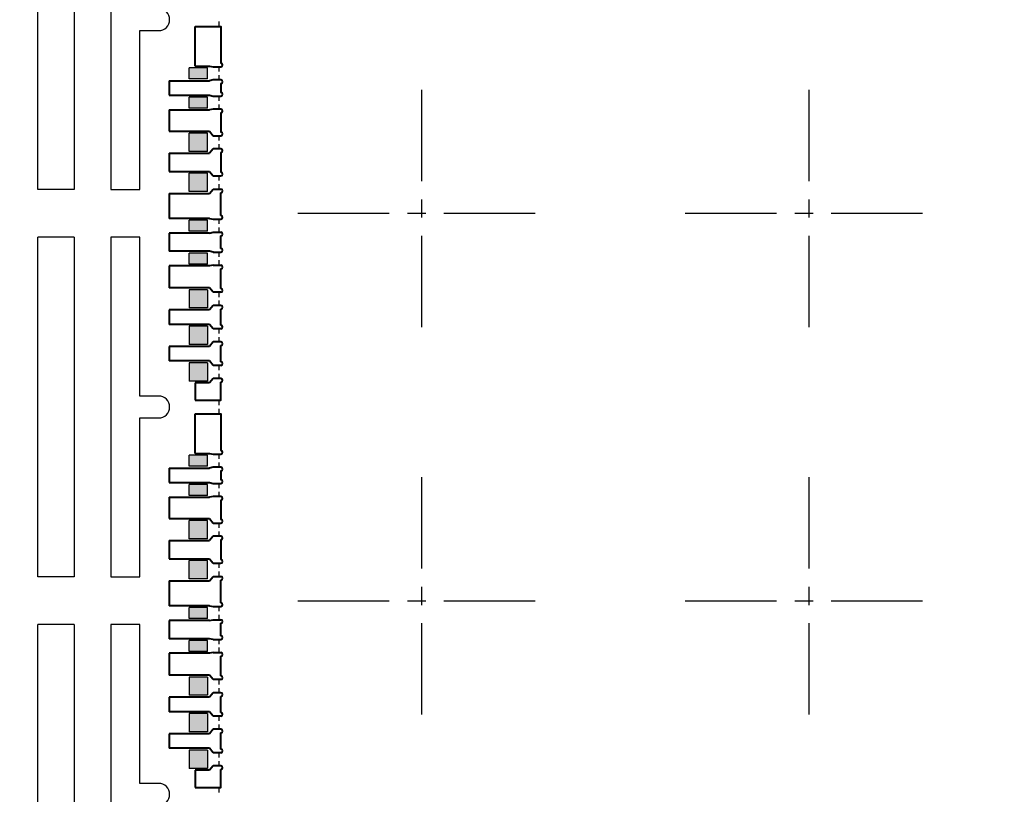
# Model space of a CAD drawing. Header units: millimetres. Extents: x 4066 to 4192, y 1600 to 1759.
# Drawn here: x 4095.1 to 4108.54, y 1713.52 to 1724.12 of the extents above; entities that cross this region are included whole.
import ezdxf

# ---------------------------------------------------------------- set-up
doc = ezdxf.new("R2010")
doc.units = ezdxf.units.MM
doc.linetypes.add('CENTER', pattern=[2, 1.25, -0.25, 0.25, -0.25])
doc.linetypes.add('HIDDEN', pattern=[0.375, 0.25, -0.125])
for name, color, linetype in [('1', 7, 'Continuous'), ('1D', 4, 'Continuous'), ('中心线', 1, 'CENTER')]:
    doc.layers.add(name, color=color, linetype=linetype)
doc.layers.add('AM_8', color=3, linetype='Continuous', lineweight=15)
doc.layers.add('标注线', color=3, linetype='Continuous', lineweight=18)
doc.styles.get("Standard").update_dxf_attribs({"font": 'SimSun.ttf'})
doc.dimstyles.new('ISO-25', dxfattribs={"dimtxt": 0.1, "dimasz": 0.08, "dimexe": 0.015, "dimexo": 0.015, "dimgap": 0.02, "dimtad": 0, "dimzin": 1, "dimdsep": 46, "dimtxsty": 'Standard', "dimcen": 0.1, "dimadec": 0, "dimazin": 0, "dimtfac": 1, "dimtmove": 0, "dimatfit": 3, "dimfxl": 1, "dimarcsym": 0})

# ---------------------------------------------------------------- blocks, each defined once
blk = doc.blocks.new('*D39')
at = {"layer": 'Defpoints', "color": 0, "transparency": 16777216}
for p in [(4129.593, 1745.709), (4094.843, 1673.221), (4096.641, 1661.293)]:
    blk.add_point(p, dxfattribs=at)
at = {"layer": '标注线', "color": 0, "lineweight": 5, "transparency": 16777216}
for p, q in [((4094.843, 1673.206), (4094.843, 1665.293)), ((4094.843, 1665.293), (4096.641, 1663.293)), ((4096.641, 1663.293), (4096.641, 1661.293))]:
    blk.add_line(p, q, dxfattribs=at)
at = {"layer": '标注线', "color": 0, "lineweight": 5, "transparency": 16777216, "insert": (4096.641, 1658.896), "char_height": 1.15, "attachment_point": 5, "rotation": 90}
blk.add_mtext('34.750', dxfattribs=at)

msp = doc.modelspace()

# ---------------------------------------------------------------- hatches: boundary and pattern name
at = {"layer": 'AM_8', "linetype": 'ByBlock'}
h = msp.add_hatch(dxfattribs=at)
h.set_pattern_fill('GLASS', color=3, scale=0.002)
h.set_pattern_definition([(236.3099, (0.03048, 42.43556), (-0.050800067793, -0.101599977535), [0.018316194, -0.1648457968]), (236.3099, (0.031496, 42.432512), (-0.050800067793, -0.101599977535), [0.0109897164, -0.1721722744]), (236.3099, (0.0254, 42.432512), (-0.050800067793, -0.101599977535), [0.0109897164, -0.1721722744])])
h.paths.add_polyline_path([(4097.4181, 1722.3189), (4097.4181, 1722.5689), (4097.6681, 1722.5689), (4097.6681, 1722.3189)])
h.paths.add_polyline_path([(4097.4181, 1721.7689), (4097.4181, 1722.0189), (4097.6681, 1722.0189), (4097.6681, 1721.7689)])
h.paths.add_polyline_path([(4097.4181, 1720.4264), (4097.4181, 1720.1764), (4097.6681, 1720.1764), (4097.6681, 1720.4264)])
h.paths.add_polyline_path([(4097.4181, 1719.9264), (4097.4181, 1719.6764), (4097.6681, 1719.6764), (4097.6681, 1719.9264)])
h.paths.add_polyline_path([(4097.4181, 1719.4264), (4097.4181, 1719.1764), (4097.6681, 1719.1764), (4097.6681, 1719.4264)])
h.paths.add_polyline_path([(4097.4181, 1723.3114), (4097.4181, 1723.4614), (4097.6681, 1723.4614), (4097.6681, 1723.3114)])
h.paths.add_polyline_path([(4097.4181, 1722.9114), (4097.4181, 1723.0614), (4097.6681, 1723.0614), (4097.6681, 1722.9114)])
h.paths.add_polyline_path([(4097.4181, 1720.7764), (4097.4181, 1720.9264), (4097.6681, 1720.9264), (4097.6681, 1720.7764)])
h.paths.add_polyline_path([(4097.4181, 1721.2264), (4097.4181, 1721.3764), (4097.6681, 1721.3764), (4097.6681, 1721.2264)])
h = msp.add_hatch(dxfattribs=at)
h.set_pattern_fill('GLASS', color=3, scale=0.002)
h.set_pattern_definition([(236.3099, (0.03048, 37.13556), (-0.050800067793, -0.101599977535), [0.018316194, -0.1648457968]), (236.3099, (0.031496, 37.132512), (-0.050800067793, -0.101599977535), [0.0109897164, -0.1721722744]), (236.3099, (0.0254, 37.132512), (-0.050800067793, -0.101599977535), [0.0109897164, -0.1721722744])])
h.paths.add_polyline_path([(4097.4181, 1717.0189), (4097.4181, 1717.2689), (4097.6681, 1717.2689), (4097.6681, 1717.0189)])
h.paths.add_polyline_path([(4097.4181, 1716.4689), (4097.4181, 1716.7189), (4097.6681, 1716.7189), (4097.6681, 1716.4689)])
h.paths.add_polyline_path([(4097.4181, 1715.1264), (4097.4181, 1714.8764), (4097.6681, 1714.8764), (4097.6681, 1715.1264)])
h.paths.add_polyline_path([(4097.4181, 1714.6264), (4097.4181, 1714.3764), (4097.6681, 1714.3764), (4097.6681, 1714.6264)])
h.paths.add_polyline_path([(4097.4181, 1714.1264), (4097.4181, 1713.8764), (4097.6681, 1713.8764), (4097.6681, 1714.1264)])
h.paths.add_polyline_path([(4097.4181, 1718.0114), (4097.4181, 1718.1614), (4097.6681, 1718.1614), (4097.6681, 1718.0114)])
h.paths.add_polyline_path([(4097.4181, 1717.6114), (4097.4181, 1717.7614), (4097.6681, 1717.7614), (4097.6681, 1717.6114)])
h.paths.add_polyline_path([(4097.4181, 1715.4764), (4097.4181, 1715.6264), (4097.6681, 1715.6264), (4097.6681, 1715.4764)])
h.paths.add_polyline_path([(4097.4181, 1715.9264), (4097.4181, 1716.0764), (4097.6681, 1716.0764), (4097.6681, 1715.9264)])

# ---------------------------------------------------------------- linework, layer by layer
at = {"color": 0}
for p, q in [((4097.4981, 1723.4864, 0.0291), (4097.4981, 1724.0264, 0.0291)), ((4097.4981, 1723.4864, 0.0291), (4097.6931, 1723.4864, 0.0291)), ((4097.6931, 1723.4864, 0.0291), (4097.7431, 1723.4764, 0.0291)), ((4097.7431, 1723.4764, 0.0291), (4097.8481, 1723.4764, 0.0291)), ((4097.1431, 1723.2864, 0.0291), (4097.1431, 1723.0864, 0.0291)), ((4097.1431, 1723.2864, 0.0291), (4097.6931, 1723.2864, 0.0291)), ((4097.7431, 1723.2964, 0.0291), (4097.6931, 1723.2864, 0.0291)), ((4097.8481, 1723.2964, 0.0291), (4097.7431, 1723.2964, 0.0291)), ((4097.1431, 1723.0864, 0.0291), (4097.6931, 1723.0864, 0.0291)), ((4097.6931, 1723.0864, 0.0291), (4097.7431, 1723.0764, 0.0291)), ((4097.7431, 1723.0764, 0.0291), (4097.8481, 1723.0764, 0.0291)), ((4097.1431, 1722.8864, 0.0291), (4097.1431, 1722.5939, 0.0291)), ((4097.1431, 1722.8864, 0.0291), (4097.6931, 1722.8864, 0.0291)), ((4097.7431, 1722.8964, 0.0291), (4097.6931, 1722.8864, 0.0291)), ((4097.8481, 1722.8964, 0.0291), (4097.7431, 1722.8964, 0.0291)), ((4097.1431, 1722.5939, 0.0291), (4097.6931, 1722.5939, 0.0291)), ((4097.6931, 1722.5939, 0.0291), (4097.7431, 1722.5339, 0.0291)), ((4097.7431, 1722.5339, 0.0291), (4097.8481, 1722.5339, 0.0291)), ((4097.1431, 1722.2939, 0.0291), (4097.1431, 1722.0439, 0.0291)), ((4097.1431, 1722.2939, 0.0291), (4097.6931, 1722.2939, 0.0291)), ((4097.7431, 1722.3539, 0.0291), (4097.6931, 1722.2939, 0.0291)), ((4097.8481, 1722.3539, 0.0291), (4097.7431, 1722.3539, 0.0291)), ((4097.1431, 1722.0439, 0.0291), (4097.6931, 1722.0439, 0.0291)), ((4097.6931, 1722.0439, 0.0291), (4097.7431, 1721.9839, 0.0291)), ((4097.7431, 1721.9839, 0.0291), (4097.8481, 1721.9839, 0.0291)), ((4097.1431, 1721.7439, 0.0291), (4097.1431, 1721.4014, 0.0291)), ((4097.1431, 1721.7439, 0.0291), (4097.6931, 1721.7439, 0.0291)), ((4097.6931, 1721.7439, 0.0291), (4097.7431, 1721.8039, 0.0291)), ((4097.7431, 1721.8039, 0.0291), (4097.8481, 1721.8039, 0.0291)), ((4097.6931, 1721.4014, 0.0291), (4097.7431, 1721.3914, 0.0291)), ((4097.7431, 1721.3914, 0.0291), (4097.8481, 1721.3914, 0.0291)), ((4097.1431, 1721.2014, 0.0291), (4097.1431, 1720.9514, 0.0291)), ((4097.6931, 1721.2014, 0.0291), (4097.7431, 1721.2114, 0.0291)), ((4097.7431, 1721.2114, 0.0291), (4097.8481, 1721.2114, 0.0291)), ((4097.7431, 1720.9414, 0.0291), (4097.6931, 1720.9514, 0.0291)), ((4097.7431, 1720.9414, 0.0291), (4097.8481, 1720.9414, 0.0291)), ((4097.1431, 1720.7514, 0.0291), (4097.1431, 1720.4514, 0.0291)), ((4097.7431, 1720.7614, 0.0291), (4097.6931, 1720.7514, 0.0291)), ((4097.7431, 1720.7614, 0.0291), (4097.8481, 1720.7614, 0.0291)), ((4097.7431, 1720.3914, 0.0291), (4097.6931, 1720.4514, 0.0291)), ((4097.8481, 1720.3914, 0.0291), (4097.7431, 1720.3914, 0.0291)), ((4097.7431, 1720.2114, 0.0291), (4097.6931, 1720.1514, 0.0291)), ((4097.8481, 1720.2114, 0.0291), (4097.7431, 1720.2114, 0.0291)), ((4097.1431, 1720.1514, 0.0291), (4097.1431, 1719.9514, 0.0291)), ((4097.7431, 1719.8914, 0.0291), (4097.6931, 1719.9514, 0.0291)), ((4097.8481, 1719.8914, 0.0291), (4097.7431, 1719.8914, 0.0291)), ((4097.7431, 1719.7114, 0.0291), (4097.6931, 1719.6514, 0.0291)), ((4097.8481, 1719.7114, 0.0291), (4097.7431, 1719.7114, 0.0291)), ((4097.1431, 1719.6514, 0.0291), (4097.1431, 1719.4514, 0.0291)), ((4097.7431, 1719.3914, 0.0291), (4097.6931, 1719.4514, 0.0291)), ((4097.8481, 1719.3914, 0.0291), (4097.7431, 1719.3914, 0.0291)), ((4097.4981, 1719.1514, 0.0291), (4097.4981, 1718.9164, 0.0291)), ((4097.7431, 1719.2114, 0.0291), (4097.6931, 1719.1514, 0.0291)), ((4097.8481, 1719.2114, 0.0291), (4097.7431, 1719.2114, 0.0291)), ((4097.4981, 1718.1864, 0.0291), (4097.4981, 1718.7264, 0.0291)), ((4097.4981, 1718.1864, 0.0291), (4097.6931, 1718.1864, 0.0291)), ((4097.6931, 1718.1864, 0.0291), (4097.7431, 1718.1764, 0.0291)), ((4097.7431, 1718.1764, 0.0291), (4097.8481, 1718.1764, 0.0291)), ((4097.1431, 1717.9864, 0.0291), (4097.1431, 1717.7864, 0.0291)), ((4097.1431, 1717.9864, 0.0291), (4097.6931, 1717.9864, 0.0291)), ((4097.7431, 1717.9964, 0.0291), (4097.6931, 1717.9864, 0.0291)), ((4097.8481, 1717.9964, 0.0291), (4097.7431, 1717.9964, 0.0291)), ((4097.1431, 1717.7864, 0.0291), (4097.6931, 1717.7864, 0.0291)), ((4097.6931, 1717.7864, 0.0291), (4097.7431, 1717.7764, 0.0291)), ((4097.7431, 1717.7764, 0.0291), (4097.8481, 1717.7764, 0.0291)), ((4097.1431, 1717.5864, 0.0291), (4097.1431, 1717.2939, 0.0291)), ((4097.1431, 1717.5864, 0.0291), (4097.6931, 1717.5864, 0.0291)), ((4097.7431, 1717.5964, 0.0291), (4097.6931, 1717.5864, 0.0291)), ((4097.8481, 1717.5964, 0.0291), (4097.7431, 1717.5964, 0.0291)), ((4097.1431, 1717.2939, 0.0291), (4097.6931, 1717.2939, 0.0291)), ((4097.6931, 1717.2939, 0.0291), (4097.7431, 1717.2339, 0.0291)), ((4097.7431, 1717.2339, 0.0291), (4097.8481, 1717.2339, 0.0291)), ((4097.1431, 1716.9939, 0.0291), (4097.1431, 1716.7439, 0.0291)), ((4097.1431, 1716.9939, 0.0291), (4097.6931, 1716.9939, 0.0291)), ((4097.7431, 1717.0539, 0.0291), (4097.6931, 1716.9939, 0.0291)), ((4097.8481, 1717.0539, 0.0291), (4097.7431, 1717.0539, 0.0291)), ((4097.1431, 1716.7439, 0.0291), (4097.6931, 1716.7439, 0.0291)), ((4097.6931, 1716.7439, 0.0291), (4097.7431, 1716.6839, 0.0291)), ((4097.7431, 1716.6839, 0.0291), (4097.8481, 1716.6839, 0.0291)), ((4097.6931, 1716.4439, 0.0291), (4097.7431, 1716.5039, 0.0291)), ((4097.7431, 1716.5039, 0.0291), (4097.8481, 1716.5039, 0.0291)), ((4097.1431, 1716.4439, 0.0291), (4097.1431, 1716.1014, 0.0291)), ((4097.1431, 1716.4439, 0.0291), (4097.6931, 1716.4439, 0.0291)), ((4097.6931, 1716.1014, 0.0291), (4097.7431, 1716.0914, 0.0291)), ((4097.7431, 1716.0914, 0.0291), (4097.8481, 1716.0914, 0.0291)), ((4097.6931, 1715.9014, 0.0291), (4097.7431, 1715.9114, 0.0291)), ((4097.7431, 1715.9114, 0.0291), (4097.8481, 1715.9114, 0.0291)), ((4097.1431, 1715.9014, 0.0291), (4097.1431, 1715.6514, 0.0291)), ((4097.7431, 1715.6414, 0.0291), (4097.6931, 1715.6514, 0.0291)), ((4097.7431, 1715.6414, 0.0291), (4097.8481, 1715.6414, 0.0291)), ((4097.1431, 1715.4514, 0.0291), (4097.1431, 1715.1514, 0.0291)), ((4097.7431, 1715.4614, 0.0291), (4097.6931, 1715.4514, 0.0291)), ((4097.7431, 1715.4614, 0.0291), (4097.8481, 1715.4614, 0.0291)), ((4097.7431, 1715.0914, 0.0291), (4097.6931, 1715.1514, 0.0291)), ((4097.8481, 1715.0914, 0.0291), (4097.7431, 1715.0914, 0.0291)), ((4097.1431, 1714.8514, 0.0291), (4097.1431, 1714.6514, 0.0291)), ((4097.7431, 1714.9114, 0.0291), (4097.6931, 1714.8514, 0.0291)), ((4097.8481, 1714.9114, 0.0291), (4097.7431, 1714.9114, 0.0291)), ((4097.7431, 1714.5914, 0.0291), (4097.6931, 1714.6514, 0.0291)), ((4097.8481, 1714.5914, 0.0291), (4097.7431, 1714.5914, 0.0291)), ((4097.1431, 1714.3514, 0.0291), (4097.1431, 1714.1514, 0.0291)), ((4097.7431, 1714.4114, 0.0291), (4097.6931, 1714.3514, 0.0291)), ((4097.8481, 1714.4114, 0.0291), (4097.7431, 1714.4114, 0.0291)), ((4097.7431, 1714.0914, 0.0291), (4097.6931, 1714.1514, 0.0291)), ((4097.8481, 1714.0914, 0.0291), (4097.7431, 1714.0914, 0.0291)), ((4097.7431, 1713.9114, 0.0291), (4097.6931, 1713.8514, 0.0291)), ((4097.8481, 1713.9114, 0.0291), (4097.7431, 1713.9114, 0.0291)), ((4097.4981, 1713.8514, 0.0291), (4097.4981, 1713.6164, 0.0291))]:
    msp.add_line(p, q, dxfattribs=at)
for p, q in [((4097.6931, 1721.4014, 0.0291), (4097.1431, 1721.4014, 0.0291)), ((4097.6931, 1721.2014, 0.0291), (4097.1431, 1721.2014, 0.0291)), ((4097.6931, 1720.9514, 0.0291), (4097.1431, 1720.9514, 0.0291)), ((4097.6931, 1720.7514, 0.0291), (4097.1431, 1720.7514, 0.0291)), ((4097.6931, 1720.4514, 0.0291), (4097.1431, 1720.4514, 0.0291)), ((4097.6931, 1720.1514, 0.0291), (4097.1431, 1720.1514, 0.0291)), ((4097.6931, 1719.9514, 0.0291), (4097.1431, 1719.9514, 0.0291)), ((4097.6931, 1719.6514, 0.0291), (4097.1431, 1719.6514, 0.0291)), ((4097.6931, 1719.4514, 0.0291), (4097.1431, 1719.4514, 0.0291)), ((4097.6931, 1719.1514, 0.0291), (4097.4981, 1719.1514, 0.0291)), ((4097.6931, 1716.1014, 0.0291), (4097.1431, 1716.1014, 0.0291)), ((4097.6931, 1715.9014, 0.0291), (4097.1431, 1715.9014, 0.0291)), ((4097.6931, 1715.6514, 0.0291), (4097.1431, 1715.6514, 0.0291)), ((4097.6931, 1715.4514, 0.0291), (4097.1431, 1715.4514, 0.0291)), ((4097.6931, 1715.1514, 0.0291), (4097.1431, 1715.1514, 0.0291)), ((4097.6931, 1714.8514, 0.0291), (4097.1431, 1714.8514, 0.0291)), ((4097.6931, 1714.6514, 0.0291), (4097.1431, 1714.6514, 0.0291)), ((4097.6931, 1714.3514, 0.0291), (4097.1431, 1714.3514, 0.0291)), ((4097.6931, 1714.1514, 0.0291), (4097.1431, 1714.1514, 0.0291)), ((4097.6931, 1713.8514, 0.0291), (4097.4981, 1713.8514, 0.0291))]:
    msp.add_line(p, q)
at = {"color": 0, "elevation": 0.0291}
for points in [[(4097.4981, 1724.0264), (4097.8481, 1724.0264), (4097.8481, 1723.5264)], [(4097.8481, 1723.2464), (4097.8481, 1723.1264)], [(4097.8481, 1722.8464), (4097.8481, 1722.5839)], [(4097.8481, 1722.3039), (4097.8481, 1722.0339)], [(4097.8481, 1721.4414), (4097.8481, 1721.7539)], [(4097.8481, 1720.9914), (4097.8481, 1721.1614)], [(4097.8481, 1720.4414), (4097.8481, 1720.7114)], [(4097.8481, 1719.9414), (4097.8481, 1720.1614)], [(4097.8481, 1719.4414), (4097.8481, 1719.6614)], [(4097.4981, 1718.9164), (4097.8481, 1718.9164), (4097.8481, 1719.1614)], [(4097.4981, 1718.7264), (4097.8481, 1718.7264), (4097.8481, 1718.2264)], [(4097.8481, 1717.9464), (4097.8481, 1717.8264)], [(4097.8481, 1717.5464), (4097.8481, 1717.2839)], [(4097.8481, 1717.0039), (4097.8481, 1716.7339)], [(4097.8481, 1716.1414), (4097.8481, 1716.4539)], [(4097.8481, 1715.6914), (4097.8481, 1715.8614)], [(4097.8481, 1715.1414), (4097.8481, 1715.4114)], [(4097.8481, 1714.6414), (4097.8481, 1714.8614)], [(4097.8481, 1714.1414), (4097.8481, 1714.3614)], [(4097.4981, 1713.6164), (4097.8481, 1713.6164), (4097.8481, 1713.8614)]]:
    msp.add_lwpolyline(points, dxfattribs=at)
for centre in [(4097.8481, 1723.5014, 0.0291), (4097.8481, 1723.2714, 0.0291), (4097.8481, 1723.1014, 0.0291), (4097.8481, 1722.8714, 0.0291), (4097.8481, 1722.5589, 0.0291), (4097.8481, 1722.3289, 0.0291), (4097.8481, 1722.0089, 0.0291), (4097.8481, 1721.7789, 0.0291), (4097.8481, 1721.4164, 0.0291), (4097.8481, 1721.1864, 0.0291), (4097.8481, 1720.9664, 0.0291), (4097.8481, 1720.7364, 0.0291), (4097.8481, 1720.4164, 0.0291), (4097.8481, 1720.1864, 0.0291), (4097.8481, 1719.9164, 0.0291), (4097.8481, 1719.6864, 0.0291), (4097.8481, 1719.4164, 0.0291), (4097.8481, 1719.1864, 0.0291), (4097.8481, 1718.2014, 0.0291), (4097.8481, 1717.9714, 0.0291), (4097.8481, 1717.8014, 0.0291), (4097.8481, 1717.5714, 0.0291), (4097.8481, 1717.2589, 0.0291), (4097.8481, 1717.0289, 0.0291), (4097.8481, 1716.7089, 0.0291), (4097.8481, 1716.4789, 0.0291), (4097.8481, 1716.1164, 0.0291), (4097.8481, 1715.8864, 0.0291), (4097.8481, 1715.6664, 0.0291), (4097.8481, 1715.4364, 0.0291), (4097.8481, 1715.1164, 0.0291), (4097.8481, 1714.8864, 0.0291), (4097.8481, 1714.6164, 0.0291), (4097.8481, 1714.3864, 0.0291), (4097.8481, 1714.1164, 0.0291), (4097.8481, 1713.8864, 0.0291)]:
    msp.add_arc(centre, 0.025, 270, 90)
at = {"layer": '1', "lineweight": 5}
for p, q in [((4095.8431, 1721.7964, 0.0291), (4095.3431, 1721.7964, 0.0291)), ((4095.8431, 1721.1464, 0.0291), (4095.3431, 1721.1464, 0.0291)), ((4095.8431, 1716.4964, 0.0291), (4095.3431, 1716.4964, 0.0291)), ((4095.8431, 1715.8464, 0.0291), (4095.3431, 1715.8464, 0.0291))]:
    msp.add_line(p, q, dxfattribs=at)
at = {"layer": '1', "lineweight": 5, "elevation": 0.0291}
for points in [[(4095.3431, 1721.7964), (4095.3431, 1726.4464)], [(4095.8431, 1726.4464), (4095.8431, 1721.7964)], [(4095.3431, 1716.4964), (4095.3431, 1721.1464)], [(4095.8431, 1721.1464), (4095.8431, 1716.4964)], [(4095.3431, 1711.1964), (4095.3431, 1715.8464)], [(4095.8431, 1715.8464), (4095.8431, 1711.1964)]]:
    msp.add_lwpolyline(points, dxfattribs=at)
for points in [[(4096.9981, 1723.9714, 1), (4096.9981, 1724.2714), (4096.7431, 1724.2714), (4096.7431, 1726.4464), (4096.3431, 1726.4464), (4096.3431, 1721.7964), (4096.7431, 1721.7964), (4096.7431, 1723.9714)], [(4096.9981, 1718.6714, 1), (4096.9981, 1718.9714), (4096.7431, 1718.9714), (4096.7431, 1721.1464), (4096.3431, 1721.1464), (4096.3431, 1716.4964), (4096.7431, 1716.4964), (4096.7431, 1718.6714)], [(4096.9981, 1713.3714, 1), (4096.9981, 1713.6714), (4096.7431, 1713.6714), (4096.7431, 1715.8464), (4096.3431, 1715.8464), (4096.3431, 1711.1964), (4096.7431, 1711.1964), (4096.7431, 1713.3714)]]:
    msp.add_lwpolyline(points, format="xyb", close=True, dxfattribs=at)
at = {"layer": '1D', "linetype": 'HIDDEN', "lineweight": 5, "ltscale": 0.15, "elevation": 0.0291}
for points in [[(4097.8231, 1724.0964), (4097.8231, 1724.0264)], [(4097.8231, 1723.4764), (4097.8231, 1723.4114)], [(4097.8231, 1723.3614), (4097.8231, 1723.2964)], [(4097.8231, 1723.0764), (4097.8231, 1723.0114)], [(4097.8231, 1722.9614), (4097.8231, 1722.8964)], [(4097.8231, 1722.5339), (4097.8231, 1722.4689)], [(4097.8231, 1722.4189), (4097.8231, 1722.3539)], [(4097.8231, 1721.9839), (4097.8231, 1721.9189)], [(4097.8231, 1721.8689), (4097.8231, 1721.8039)], [(4097.8231, 1721.3914), (4097.8231, 1721.3264)], [(4097.8231, 1721.2764), (4097.8231, 1721.2114)], [(4097.8231, 1720.9414), (4097.8231, 1720.8764)], [(4097.8231, 1720.8324), (4097.8231, 1720.7614)], [(4097.8231, 1720.3914), (4097.8231, 1720.3264)], [(4097.8231, 1720.2764), (4097.8231, 1720.2114)], [(4097.8231, 1719.8914), (4097.8231, 1719.8264)], [(4097.8231, 1719.7764), (4097.8231, 1719.7114)], [(4097.8231, 1719.3914), (4097.8231, 1719.3264)], [(4097.8231, 1719.2764), (4097.8231, 1719.2114)], [(4097.8231, 1718.9164), (4097.8231, 1718.8464)], [(4097.8231, 1718.7964), (4097.8231, 1718.7264)], [(4097.8231, 1718.1764), (4097.8231, 1718.1114)], [(4097.8231, 1718.0614), (4097.8231, 1717.9964)], [(4097.8231, 1717.7764), (4097.8231, 1717.7114)], [(4097.8231, 1717.6614), (4097.8231, 1717.5964)], [(4097.8231, 1717.2339), (4097.8231, 1717.1689)], [(4097.8231, 1717.1189), (4097.8231, 1717.0539)], [(4097.8231, 1716.6839), (4097.8231, 1716.6189)], [(4097.8231, 1716.5689), (4097.8231, 1716.5039)], [(4097.8231, 1716.0914), (4097.8231, 1716.0264)], [(4097.8231, 1715.9764), (4097.8231, 1715.9114)], [(4097.8231, 1715.6414), (4097.8231, 1715.5764)], [(4097.8231, 1715.5324), (4097.8231, 1715.4614)], [(4097.8231, 1715.0914), (4097.8231, 1715.0264)], [(4097.8231, 1714.9764), (4097.8231, 1714.9114)], [(4097.8231, 1714.5914), (4097.8231, 1714.5264)], [(4097.8231, 1714.4764), (4097.8231, 1714.4114)], [(4097.8231, 1714.0914), (4097.8231, 1714.0264)], [(4097.8231, 1713.9764), (4097.8231, 1713.9114)], [(4097.8231, 1713.6164), (4097.8231, 1713.5464)]]:
    msp.add_lwpolyline(points, dxfattribs=at)
at = {"layer": 'AM_8', "color": 3, "linetype": 'ByBlock'}
for p, q in [((4097.6681, 1723.4614, 0.0291), (4097.4181, 1723.4614, 0.0291)), ((4097.4181, 1723.3114, 0.0291), (4097.4181, 1723.4614, 0.0291)), ((4097.6681, 1723.3114, 0.0291), (4097.6681, 1723.4614, 0.0291)), ((4097.6681, 1723.3114, 0.0291), (4097.4181, 1723.3114, 0.0291)), ((4097.6681, 1723.0614, 0.0291), (4097.4181, 1723.0614, 0.0291)), ((4097.4181, 1722.9114, 0.0291), (4097.4181, 1723.0614, 0.0291)), ((4097.6681, 1722.9114, 0.0291), (4097.6681, 1723.0614, 0.0291)), ((4097.6681, 1722.9114, 0.0291), (4097.4181, 1722.9114, 0.0291)), ((4097.6681, 1722.5689, 0.0291), (4097.4181, 1722.5689, 0.0291)), ((4097.4181, 1722.3189, 0.0291), (4097.4181, 1722.5689, 0.0291)), ((4097.6681, 1722.3189, 0.0291), (4097.6681, 1722.5689, 0.0291)), ((4097.6681, 1722.3189, 0.0291), (4097.4181, 1722.3189, 0.0291)), ((4097.6681, 1722.0189, 0.0291), (4097.4181, 1722.0189, 0.0291)), ((4097.4181, 1721.7689, 0.0291), (4097.4181, 1722.0189, 0.0291)), ((4097.6681, 1721.7689, 0.0291), (4097.6681, 1722.0189, 0.0291)), ((4097.6681, 1721.7689, 0.0291), (4097.4181, 1721.7689, 0.0291)), ((4097.6681, 1721.3764, 0.0291), (4097.4181, 1721.3764, 0.0291)), ((4097.4181, 1721.2264, 0.0291), (4097.4181, 1721.3764, 0.0291)), ((4097.6681, 1721.2264, 0.0291), (4097.6681, 1721.3764, 0.0291)), ((4097.6681, 1721.2264, 0.0291), (4097.4181, 1721.2264, 0.0291)), ((4097.6681, 1720.9264, 0.0291), (4097.4181, 1720.9264, 0.0291)), ((4097.4181, 1720.7764, 0.0291), (4097.4181, 1720.9264, 0.0291)), ((4097.6681, 1720.7764, 0.0291), (4097.6681, 1720.9264, 0.0291)), ((4097.6681, 1720.7764, 0.0291), (4097.4181, 1720.7764, 0.0291)), ((4097.6681, 1720.4264, 0.0291), (4097.4181, 1720.4264, 0.0291)), ((4097.4181, 1720.4264, 0.0291), (4097.4181, 1720.1764, 0.0291)), ((4097.6681, 1720.4264, 0.0291), (4097.6681, 1720.1764, 0.0291)), ((4097.6681, 1720.1764, 0.0291), (4097.4181, 1720.1764, 0.0291)), ((4097.6681, 1719.9264, 0.0291), (4097.4181, 1719.9264, 0.0291)), ((4097.4181, 1719.9264, 0.0291), (4097.4181, 1719.6764, 0.0291)), ((4097.6681, 1719.9264, 0.0291), (4097.6681, 1719.6764, 0.0291)), ((4097.6681, 1719.6764, 0.0291), (4097.4181, 1719.6764, 0.0291)), ((4097.6681, 1719.4264, 0.0291), (4097.4181, 1719.4264, 0.0291)), ((4097.4181, 1719.4264, 0.0291), (4097.4181, 1719.1764, 0.0291)), ((4097.6681, 1719.4264, 0.0291), (4097.6681, 1719.1764, 0.0291)), ((4097.6681, 1719.1764, 0.0291), (4097.4181, 1719.1764, 0.0291)), ((4097.6681, 1718.1614, 0.0291), (4097.4181, 1718.1614, 0.0291)), ((4097.4181, 1718.0114, 0.0291), (4097.4181, 1718.1614, 0.0291)), ((4097.6681, 1718.0114, 0.0291), (4097.6681, 1718.1614, 0.0291)), ((4097.6681, 1718.0114, 0.0291), (4097.4181, 1718.0114, 0.0291)), ((4097.6681, 1717.7614, 0.0291), (4097.4181, 1717.7614, 0.0291)), ((4097.4181, 1717.6114, 0.0291), (4097.4181, 1717.7614, 0.0291)), ((4097.6681, 1717.6114, 0.0291), (4097.6681, 1717.7614, 0.0291)), ((4097.6681, 1717.6114, 0.0291), (4097.4181, 1717.6114, 0.0291)), ((4097.6681, 1717.2689, 0.0291), (4097.4181, 1717.2689, 0.0291)), ((4097.4181, 1717.0189, 0.0291), (4097.4181, 1717.2689, 0.0291)), ((4097.6681, 1717.0189, 0.0291), (4097.6681, 1717.2689, 0.0291)), ((4097.6681, 1717.0189, 0.0291), (4097.4181, 1717.0189, 0.0291)), ((4097.6681, 1716.7189, 0.0291), (4097.4181, 1716.7189, 0.0291)), ((4097.4181, 1716.4689, 0.0291), (4097.4181, 1716.7189, 0.0291)), ((4097.6681, 1716.4689, 0.0291), (4097.6681, 1716.7189, 0.0291)), ((4097.6681, 1716.4689, 0.0291), (4097.4181, 1716.4689, 0.0291)), ((4097.6681, 1716.0764, 0.0291), (4097.4181, 1716.0764, 0.0291)), ((4097.4181, 1715.9264, 0.0291), (4097.4181, 1716.0764, 0.0291)), ((4097.6681, 1715.9264, 0.0291), (4097.6681, 1716.0764, 0.0291)), ((4097.6681, 1715.9264, 0.0291), (4097.4181, 1715.9264, 0.0291)), ((4097.6681, 1715.6264, 0.0291), (4097.4181, 1715.6264, 0.0291)), ((4097.4181, 1715.4764, 0.0291), (4097.4181, 1715.6264, 0.0291)), ((4097.6681, 1715.4764, 0.0291), (4097.6681, 1715.6264, 0.0291)), ((4097.6681, 1715.4764, 0.0291), (4097.4181, 1715.4764, 0.0291)), ((4097.6681, 1715.1264, 0.0291), (4097.4181, 1715.1264, 0.0291)), ((4097.4181, 1715.1264, 0.0291), (4097.4181, 1714.8764, 0.0291)), ((4097.6681, 1715.1264, 0.0291), (4097.6681, 1714.8764, 0.0291)), ((4097.6681, 1714.8764, 0.0291), (4097.4181, 1714.8764, 0.0291)), ((4097.6681, 1714.6264, 0.0291), (4097.4181, 1714.6264, 0.0291)), ((4097.4181, 1714.6264, 0.0291), (4097.4181, 1714.3764, 0.0291)), ((4097.6681, 1714.6264, 0.0291), (4097.6681, 1714.3764, 0.0291)), ((4097.6681, 1714.3764, 0.0291), (4097.4181, 1714.3764, 0.0291)), ((4097.6681, 1714.1264, 0.0291), (4097.4181, 1714.1264, 0.0291)), ((4097.4181, 1714.1264, 0.0291), (4097.4181, 1713.8764, 0.0291)), ((4097.6681, 1714.1264, 0.0291), (4097.6681, 1713.8764, 0.0291)), ((4097.6681, 1713.8764, 0.0291), (4097.4181, 1713.8764, 0.0291))]:
    msp.add_line(p, q, dxfattribs=at)
at = {"layer": '中心线', "linetype": 'CENTER', "lineweight": 5}
for p, q in [((4100.5931, 1723.1622, 0.0291), (4100.5931, 1719.7807, 0.0291)), ((4105.8931, 1723.1622, 0.0291), (4105.8931, 1719.7807, 0.0291)), ((4098.9024, 1721.4714, 0.0291), (4102.2838, 1721.4714, 0.0291)), ((4104.2024, 1721.4714, 0.0291), (4107.5838, 1721.4714, 0.0291)), ((4100.5931, 1717.8622, 0.0291), (4100.5931, 1714.4807, 0.0291)), ((4105.8931, 1717.8622, 0.0291), (4105.8931, 1714.4807, 0.0291)), ((4098.9024, 1716.1714, 0.0291), (4102.2838, 1716.1714, 0.0291)), ((4104.2024, 1716.1714, 0.0291), (4107.5838, 1716.1714, 0.0291))]:
    msp.add_line(p, q, dxfattribs=at)

# ---------------------------------------------------------------- dimensions: what is measured, and where the dimension line sits
at = {"layer": '标注线', "lineweight": 5}
dim = msp.add_ordinate_dim(feature_location=(4094.8431, 1673.2214), offset=(1.7975, -11.9287), dtype=1, origin=(4129.5931, 1745.7094), dimstyle='ISO-25', override={"dimtxt": 1.15, "dimasz": 1, "dimdec": 3, "dimfxl": 0.0072, "dimlwe": 5, "dimarcsym": 2}, dxfattribs=at)
dim.commit()
dim.dimension.update_dxf_attribs({"geometry": '*D39', "text_midpoint": (4096.6406, 1658.8956)})

doc.saveas('drawing.dxf')
